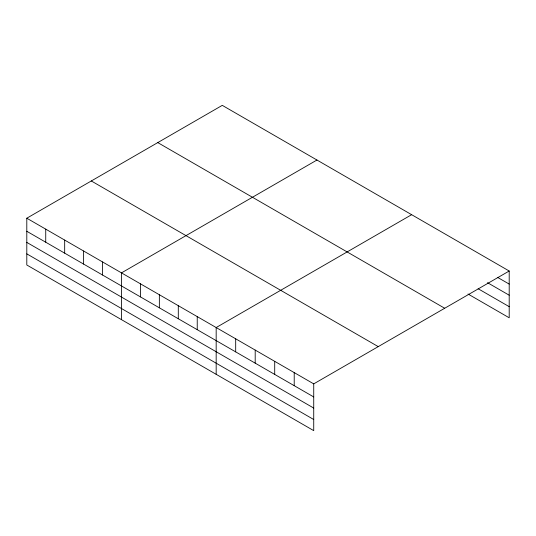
<?xml version="1.0" encoding="UTF-8"?>
<svg xmlns="http://www.w3.org/2000/svg" width="536" height="536" viewBox="0 0 536 536"><rect width="100%" height="100%" fill="white"/><g stroke="black" fill="none" stroke-linecap="round" stroke-linejoin="round"><path stroke-width="0.8" d="M26.8 218.212L313.728 383.87L313.728 430.643L26.8 264.985L26.8 218.212L222.273 105.358L509.2 271.015L509.2 317.788L468.008 294.009M316.957 160.023L121.484 272.878L121.484 319.65M411.641 214.688L216.175 327.543L216.175 374.322M313.728 383.87L509.2 271.015M497.636 277.413L509.2 284.087M487.519 282.693L509.2 295.209M478.125 288.73L509.2 306.666M157.765 142.596L444.692 308.254M91.308 180.967L378.235 346.625M26.8 231.284L313.728 396.942M26.8 242.406L313.728 408.063M26.8 253.863L313.728 419.521M294.217 372.6L294.217 385.679M274.707 361.338L274.707 374.409M255.196 350.075L255.196 363.147M235.686 338.806L235.686 351.884M197.235 316.609L197.235 329.687M178.3 305.674L178.3 318.752M159.359 294.746L159.359 307.818M140.425 283.812L140.425 296.884M102.55 261.943L102.55 275.015M83.609 251.009L83.609 264.087M64.675 240.074L64.675 253.153M45.734 229.14L45.734 242.218"/></g></svg>
